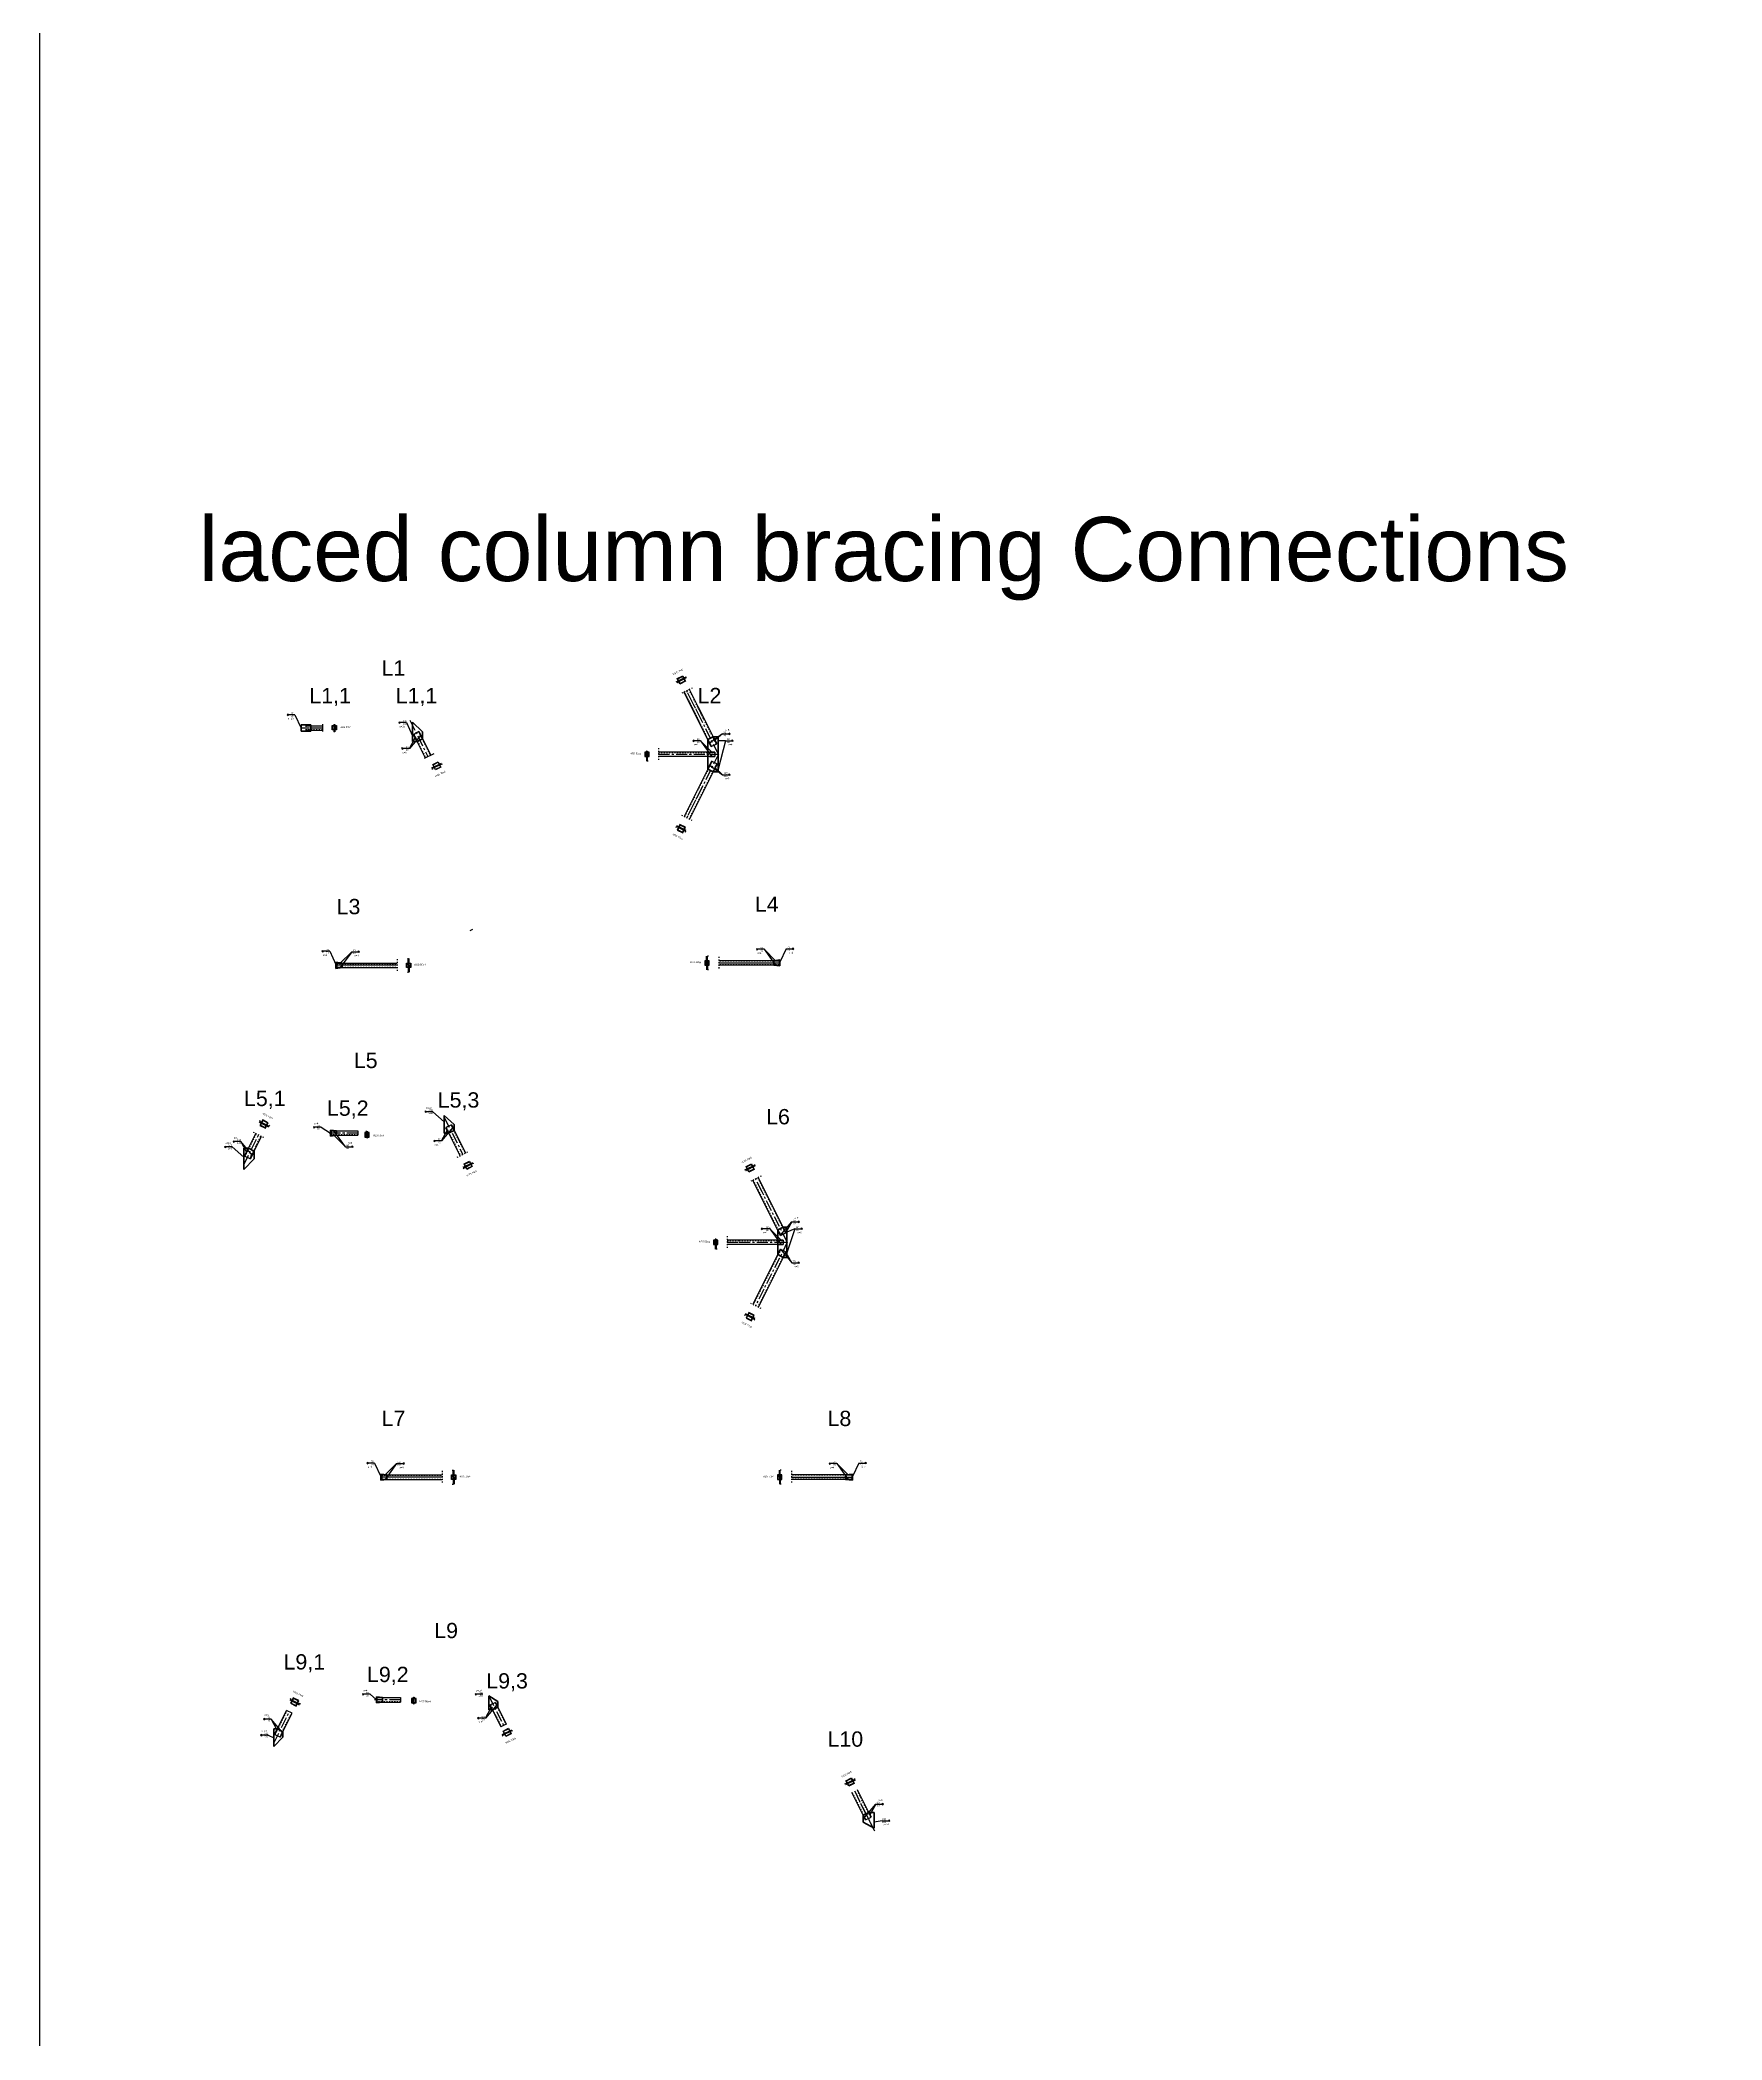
# Model space of a CAD drawing. Header units: inches. Extents: x -15 to 1885144, y -42615 to 866270.
# Drawn here: x 842210 to 861300, y 46964 to 69662 of the extents above; entities that cross this region are included whole.
import ezdxf

# ---------------------------------------------------------------- set-up
doc = ezdxf.new("R2010")
doc.units = ezdxf.units.IN
doc.header["$LTSCALE"] = 100
doc.header["$MEASUREMENT"] = 0
doc.linetypes.add('CENTER', pattern=[2, 1.25, -0.25, 0.25, -0.25])
doc.linetypes.add('dash line', pattern=[30, 12, -18])
doc.layers.add('gusset plate', color=1, linetype='Continuous', lineweight=35)
doc.layers.add('weld', color=2, linetype='Continuous', lineweight=35)
for name, color, linetype in [('layout', 7, 'Continuous'), ('sections', 3, 'Continuous'), ('sections Dimensions', 6, 'Continuous'), ('text', 3, 'Continuous')]:
    doc.layers.add(name, color=color, linetype=linetype)
doc.styles.get("Standard").update_dxf_attribs({"font": 'arial.ttf'})

msp = doc.modelspace()

# ---------------------------------------------------------------- linework, layer by layer
at = {"layer": 'gusset plate', "linetype": 'Continuous'}
for p, q in [((845172.26, 61818.125), (845172.26, 61888.125)), ((845285.119, 61888.125), (845172.26, 61888.125)), ((845172.26, 61818.125), (845285.119, 61818.125)), ((845285.119, 61818.125), (845285.119, 61888.125)), ((849850.344, 61754.079), (849787.734, 61722.774)), ((849905.593, 61754.079), (849850.344, 61754.079)), ((846438.523, 61700.828), (846488.772, 61700.828)), ((846488.772, 61700.828), (846551.382, 61732.133)), ((849787.734, 61387.863), (849787.734, 61722.774)), ((849850.344, 61356.558), (849787.734, 61387.863)), ((849905.593, 61356.769), (849849.922, 61356.769)), ((845567.9, 59195.617), (845567.9, 59125.617)), ((845637.9, 59185.617), (845567.9, 59195.617)), ((845567.9, 59125.617), (845637.9, 59135.617)), ((845637.9, 59135.617), (845637.9, 59185.617)), ((850537.707, 59212.892), (850607.707, 59222.892)), ((850537.707, 59162.892), (850537.707, 59212.892)), ((850607.707, 59152.892), (850537.707, 59162.892)), ((850607.707, 59222.892), (850607.707, 59152.892)), ((845505.792, 57291.237), (845505.792, 57221.237)), ((845575.792, 57281.237), (845575.792, 57231.237)), ((846797.593, 57359.867), (846797.593, 57255.952)), ((846797.593, 57255.952), (846847.842, 57255.952)), ((846847.842, 57255.952), (846910.452, 57287.257)), ((846910.452, 57354.673), (846910.452, 57287.257)), ((844521.297, 57083.498), (844576.018, 57083.498)), ((844576.018, 57083.498), (844638.628, 57052.193)), ((844638.628, 57052.193), (844638.628, 56962.75)), ((850582.434, 55877.394), (850582.434, 56156.528)), ((850686.349, 55883.715), (850686.349, 56187.833)), ((846147.489, 53376.512), (846077.489, 53386.512)), ((846077.489, 53386.512), (846077.489, 53316.512)), ((846147.489, 53326.512), (846147.489, 53376.512)), ((851352.796, 53376.512), (851432.796, 53386.512)), ((851352.796, 53326.512), (851352.796, 53376.512)), ((851432.796, 53386.512), (851432.796, 53316.512)), ((846077.489, 53316.512), (846147.489, 53326.512)), ((851432.796, 53316.512), (851352.796, 53326.512)), ((846027.441, 50859.285), (846027.441, 50789.285)), ((847343.675, 50710.359), (847406.284, 50741.664)), ((847406.284, 50805.33), (847406.284, 50741.664)), ((844862.62, 50494.158), (844903.925, 50494.158)), ((844903.925, 50494.158), (844966.534, 50462.853)), ((844966.534, 50462.853), (844966.534, 50400.243)), ((851615.254, 49546.988), (851552.644, 49515.683)), ((851552.644, 49437.726), (851552.644, 49515.683))]:
    msp.add_line(p, q, dxfattribs=at)
at = {"layer": 'gusset plate', "ltscale": 10}
for p, q in [((846438.523, 61700.828), (846438.523, 61920.828)), ((846551.382, 61810.396), (846438.523, 61920.828)), ((846551.382, 61732.133), (846551.382, 61810.396)), ((849905.593, 61694.079), (849905.593, 61416.769)), ((846910.452, 57354.673), (846797.593, 57455.952)), ((845505.792, 57291.237), (845575.792, 57281.237)), ((845505.792, 57221.237), (845575.792, 57231.237)), ((844638.628, 56962.75), (844521.297, 56843.498)), ((846027.441, 50859.285), (846097.441, 50849.285)), ((846097.441, 50849.285), (846097.441, 50799.285)), ((847302.37, 50710.359), (847302.37, 50870.359)), ((847302.37, 50870.359), (847406.284, 50805.33)), ((846027.441, 50789.285), (846097.441, 50799.285)), ((844862.62, 50494.158), (844862.62, 50294.158)), ((844966.534, 50400.243), (844862.62, 50294.158)), ((851676.559, 49506.988), (851676.559, 49366.988)), ((851676.559, 49366.988), (851552.644, 49437.726))]:
    msp.add_line(p, q, dxfattribs=at)
at = {"layer": 'gusset plate', "linetype": 'Continuous', "ltscale": 0.01}
for p, q in [((850582.434, 56156.528), (850645.044, 56187.833)), ((850645.044, 56187.833), (850686.349, 56187.833)), ((850582.434, 55877.394), (850645.044, 55846.089)), ((850645.044, 55846.089), (850686.349, 55846.089)), ((847343.675, 50710.359), (847302.37, 50710.359)), ((851615.254, 49546.988), (851676.559, 49546.988))]:
    msp.add_line(p, q, dxfattribs=at)
at = {"layer": 'layout', "linetype": 'CENTER'}
msp.add_line((851456.192, 49786.849), (851681.559, 49336.116), dxfattribs=at)
at = {"layer": 'sections', "linetype": 'Continuous'}
for p, q in [((849540.209, 62430.277), (849432.863, 62376.641)), ((849544.678, 62421.331), (849437.332, 62367.696)), ((849441.817, 62414.652), (849504.436, 62445.939)), ((849448.525, 62412.414), (849502.198, 62439.232)), ((849502.198, 62439.232), (849529.016, 62385.558)), ((849504.436, 62445.939), (849535.724, 62383.321)), ((849473.105, 62352.033), (849441.817, 62414.652)), ((849475.343, 62358.741), (849448.525, 62412.414)), ((849535.724, 62383.321), (849473.105, 62352.033)), ((849529.016, 62385.558), (849475.343, 62358.741)), ((849827.983, 61642.276), (849518.883, 62260.477)), ((849685.34, 61927.563), (849518.883, 62260.477)), ((849747.95, 61958.868), (849581.493, 62291.782)), ((849890.593, 61673.581), (849681.631, 62091.506)), ((845225.119, 61878.125), (845416.747, 61878.125)), ((845225.119, 61878.125), (845225.119, 61828.125)), ((845225.119, 61828.125), (845416.747, 61828.125)), ((845416.747, 61895.621), (845416.747, 61815.278)), ((845524.881, 61882.065), (845574.881, 61882.065)), ((845524.881, 61832.065), (845524.881, 61882.065)), ((845574.881, 61832.065), (845524.881, 61832.065)), ((845528.881, 61878.065), (845570.881, 61878.065)), ((845528.881, 61836.065), (845528.881, 61878.065)), ((845570.881, 61836.065), (845528.881, 61836.065)), ((845544.881, 61892.065), (845544.881, 61811.722)), ((845544.881, 61892.065), (845554.881, 61892.065)), ((845554.881, 61892.065), (845554.881, 61811.722)), ((845570.881, 61878.065), (845570.881, 61836.065)), ((845574.881, 61882.065), (845574.881, 61832.065)), ((846511.133, 61812.632), (846448.523, 61781.327)), ((846448.523, 61781.327), (846581.423, 61515.528)), ((846511.133, 61812.632), (846644.041, 61546.816)), ((846574.554, 61512.096), (846681.9, 61565.732)), ((849122.639, 61580.319), (849072.639, 61580.319)), ((849072.639, 61580.319), (849072.639, 61530.319)), ((849072.639, 61530.319), (849122.639, 61530.319)), ((849118.639, 61576.319), (849076.639, 61576.319)), ((849076.639, 61576.319), (849076.639, 61534.319)), ((849076.639, 61534.319), (849118.639, 61534.319)), ((849092.639, 61590.319), (849092.639, 61477.401)), ((849102.639, 61590.319), (849092.639, 61590.319)), ((849102.639, 61590.319), (849102.639, 61477.401)), ((849118.639, 61534.319), (849118.639, 61576.319)), ((849122.639, 61530.319), (849122.639, 61580.319)), ((849867.075, 61580.319), (849229.31, 61580.319)), ((849548.193, 61580.319), (849229.31, 61580.319)), ((849867.075, 61530.319), (849229.31, 61530.319)), ((849548.193, 61530.319), (849229.31, 61530.319)), ((849827.983, 61642.276), (849890.593, 61673.581)), ((849867.075, 61580.319), (849867.075, 61530.319)), ((846657.749, 61401.641), (846765.095, 61455.277)), ((846662.218, 61392.696), (846769.564, 61446.331)), ((846666.703, 61439.652), (846729.322, 61470.939)), ((846697.991, 61377.033), (846666.703, 61439.652)), ((846673.411, 61437.414), (846727.084, 61464.232)), ((846700.229, 61383.741), (846673.411, 61437.414)), ((846760.61, 61408.321), (846697.991, 61377.033)), ((846753.902, 61410.559), (846700.229, 61383.741)), ((846727.084, 61464.232), (846753.902, 61410.559)), ((846729.322, 61470.939), (846760.61, 61408.321)), ((849832.983, 61478.361), (849518.883, 60850.16)), ((849895.593, 61447.056), (849581.493, 60818.855)), ((849832.983, 61478.361), (849895.593, 61447.056)), ((849685.34, 61183.074), (849518.883, 60850.16)), ((849747.95, 61151.769), (849581.493, 60818.855)), ((849540.209, 60680.36), (849432.863, 60733.996)), ((849544.678, 60689.306), (849437.332, 60742.942)), ((849473.105, 60758.604), (849441.817, 60695.985)), ((849441.817, 60695.985), (849504.436, 60664.698)), ((849475.343, 60751.896), (849448.525, 60698.223)), ((849448.525, 60698.223), (849502.198, 60671.405)), ((849535.724, 60727.316), (849473.105, 60758.604)), ((849529.016, 60725.079), (849475.343, 60751.896)), ((849502.198, 60671.405), (849529.016, 60725.079)), ((849504.436, 60664.698), (849535.724, 60727.316)), ((847091.302, 59555.319), (847122.607, 59570.971)), ((849775.94, 59187.892), (849775.94, 59265.809)), ((849785.94, 59187.892), (849785.94, 59265.809)), ((845577.9, 59185.617), (845577.9, 59135.617)), ((845620.759, 59185.617), (846262.997, 59185.617)), ((845620.759, 59135.617), (846262.997, 59135.617)), ((846369.667, 59185.617), (846389.667, 59185.617)), ((846369.667, 59135.617), (846369.667, 59185.617)), ((846389.667, 59135.617), (846369.667, 59135.617)), ((846373.667, 59181.617), (846389.667, 59181.617)), ((846373.667, 59139.617), (846373.667, 59181.617)), ((846389.667, 59139.617), (846373.667, 59139.617)), ((846389.667, 59160.617), (846389.667, 59238.534)), ((846389.667, 59185.617), (846389.667, 59181.617)), ((846389.667, 59160.617), (846389.667, 59082.7)), ((846399.667, 59160.617), (846399.667, 59238.534)), ((846399.667, 59185.617), (846399.667, 59181.617)), ((846399.667, 59185.617), (846419.667, 59185.617)), ((846399.667, 59181.617), (846415.667, 59181.617)), ((846399.667, 59160.617), (846399.667, 59082.7)), ((846415.667, 59139.617), (846399.667, 59139.617)), ((846419.667, 59135.617), (846399.667, 59135.617)), ((846415.667, 59181.617), (846415.667, 59139.617)), ((846419.667, 59185.617), (846419.667, 59135.617)), ((849775.94, 59212.892), (849755.94, 59212.892)), ((849755.94, 59212.892), (849755.94, 59162.892)), ((849755.94, 59162.892), (849775.94, 59162.892)), ((849775.94, 59208.892), (849759.94, 59208.892)), ((849759.94, 59208.892), (849759.94, 59166.892)), ((849759.94, 59166.892), (849775.94, 59166.892)), ((849775.94, 59212.892), (849775.94, 59208.892)), ((849775.94, 59187.892), (849775.94, 59109.975)), ((849805.94, 59212.892), (849785.94, 59212.892)), ((849785.94, 59212.892), (849785.94, 59208.892)), ((849801.94, 59208.892), (849785.94, 59208.892)), ((849785.94, 59187.892), (849785.94, 59109.975)), ((849785.94, 59166.892), (849801.94, 59166.892)), ((849785.94, 59162.892), (849805.94, 59162.892)), ((849801.94, 59166.892), (849801.94, 59208.892)), ((849805.94, 59162.892), (849805.94, 59212.892)), ((850554.848, 59212.892), (849912.611, 59212.892)), ((850554.848, 59162.892), (849912.611, 59162.892)), ((850597.707, 59212.892), (850597.707, 59162.892)), ((844531.297, 56994.055), (844660.916, 57253.292)), ((844593.907, 56962.75), (844721.798, 57218.531)), ((844696.866, 57381.114), (844804.213, 57327.478)), ((844701.336, 57390.059), (844808.682, 57336.424)), ((844737.109, 57405.722), (844705.821, 57343.103)), ((844705.821, 57343.103), (844768.44, 57311.816)), ((844739.347, 57399.014), (844712.529, 57345.341)), ((844712.529, 57345.341), (844766.202, 57318.523)), ((844799.727, 57374.434), (844737.109, 57405.722)), ((844793.02, 57372.197), (844739.347, 57399.014)), ((844766.202, 57318.523), (844793.02, 57372.197)), ((844768.44, 57311.816), (844799.727, 57374.434)), ((845515.792, 57281.237), (845818.46, 57281.237)), ((845515.792, 57231.237), (845818.46, 57231.237)), ((845947.185, 57261.64), (845897.185, 57261.64)), ((845897.185, 57261.64), (845897.185, 57211.64)), ((845897.185, 57211.64), (845947.185, 57211.64)), ((845943.185, 57257.64), (845901.185, 57257.64)), ((845901.185, 57257.64), (845901.185, 57215.64)), ((845901.185, 57215.64), (845943.185, 57215.64)), ((845917.185, 57201.64), (845917.185, 57280.048)), ((845917.185, 57201.64), (845927.185, 57201.64)), ((845927.185, 57201.64), (845927.185, 57280.048)), ((845943.185, 57215.64), (845943.185, 57257.64)), ((845947.185, 57211.64), (845947.185, 57261.64)), ((846879.147, 57349.867), (846816.537, 57318.562)), ((846816.537, 57318.562), (846975.458, 57000.721)), ((846879.147, 57349.867), (847040.31, 57027.542)), ((844593.907, 56962.75), (844531.297, 56994.055)), ((847013.393, 56868.929), (847120.74, 56922.565)), ((847017.863, 56859.984), (847125.209, 56913.619)), ((847022.348, 56906.94), (847084.967, 56938.227)), ((847053.636, 56844.321), (847022.348, 56906.94)), ((847029.056, 56904.702), (847082.729, 56931.52)), ((847055.874, 56851.029), (847029.056, 56904.702)), ((847116.254, 56875.609), (847053.636, 56844.321)), ((847109.547, 56877.847), (847055.874, 56851.029)), ((847082.729, 56931.52), (847109.547, 56877.847)), ((847084.967, 56938.227), (847116.254, 56875.609)), ((850320.964, 56891.919), (850213.618, 56838.283)), ((850325.434, 56882.974), (850218.088, 56829.338)), ((850222.573, 56876.294), (850285.191, 56907.581)), ((850253.86, 56813.675), (850222.573, 56876.294)), ((850229.28, 56874.056), (850282.953, 56900.874)), ((850256.098, 56820.383), (850229.28, 56874.056)), ((850316.479, 56844.963), (850253.86, 56813.675)), ((850309.771, 56847.201), (850256.098, 56820.383)), ((850282.953, 56900.874), (850309.771, 56847.201)), ((850285.191, 56907.581), (850316.479, 56844.963)), ((850437.461, 56602.998), (850362.248, 56753.424)), ((850373.248, 56574.9), (850299.638, 56722.119)), ((850613.739, 56093.918), (850373.248, 56574.9)), ((850676.349, 56125.223), (850437.461, 56602.998)), ((850613.739, 56093.918), (850676.349, 56125.223)), ((849903.395, 56041.961), (849853.395, 56041.961)), ((849853.395, 56041.961), (849853.395, 55991.961)), ((849853.395, 55991.961), (849903.395, 55991.961)), ((849899.395, 56037.961), (849857.395, 56037.961)), ((849857.395, 56037.961), (849857.395, 55995.961)), ((849857.395, 55995.961), (849899.395, 55995.961)), ((849873.395, 56051.961), (849873.395, 55939.044)), ((849883.395, 56051.961), (849873.395, 56051.961)), ((849883.395, 56051.961), (849883.395, 55939.044)), ((849899.395, 55995.961), (849899.395, 56037.961)), ((849903.395, 55991.961), (849903.395, 56041.961)), ((850145.457, 56041.961), (850010.065, 56041.961)), ((850145.457, 55991.961), (850010.065, 55991.961)), ((850632.616, 56041.961), (850145.457, 56041.961)), ((850629.017, 55991.961), (850145.457, 55991.961)), ((850604.795, 55922.115), (850391.579, 55495.684)), ((850667.404, 55890.81), (850458.909, 55473.819)), ((850613.739, 55940.003), (850676.349, 55908.698)), ((850642.434, 56041.961), (850642.434, 55991.961)), ((850391.579, 55495.684), (850299.638, 55311.803)), ((850458.909, 55473.819), (850362.248, 55280.498)), ((850320.964, 55142.003), (850213.618, 55195.638)), ((850325.434, 55150.948), (850218.088, 55204.584)), ((850253.86, 55220.246), (850222.573, 55157.628)), ((850222.573, 55157.628), (850285.191, 55126.34)), ((850256.098, 55213.539), (850229.28, 55159.866)), ((850229.28, 55159.866), (850282.953, 55133.048)), ((850316.479, 55188.959), (850253.86, 55220.246)), ((850309.771, 55186.721), (850256.098, 55213.539)), ((850282.953, 55133.048), (850309.771, 55186.721)), ((850285.191, 55126.34), (850316.479, 55188.959)), ((846087.489, 53376.512), (846087.489, 53326.512)), ((846130.348, 53376.512), (846772.585, 53376.512)), ((846879.256, 53376.512), (846899.256, 53376.512)), ((846879.256, 53326.512), (846879.256, 53376.512)), ((846883.256, 53372.512), (846899.256, 53372.512)), ((846883.256, 53330.512), (846883.256, 53372.512)), ((846899.256, 53351.512), (846899.256, 53429.429)), ((846899.256, 53376.512), (846899.256, 53372.512)), ((846899.256, 53351.512), (846899.256, 53273.595)), ((846909.256, 53351.512), (846909.256, 53429.429)), ((846909.256, 53376.512), (846929.256, 53376.512)), ((846909.256, 53376.512), (846909.256, 53372.512)), ((846909.256, 53372.512), (846925.256, 53372.512)), ((846909.256, 53351.512), (846909.256, 53273.595)), ((846925.256, 53372.512), (846925.256, 53330.512)), ((846929.256, 53376.512), (846929.256, 53326.512)), ((850601.029, 53376.512), (850581.029, 53376.512)), ((850581.029, 53376.512), (850581.029, 53326.512)), ((850601.029, 53372.512), (850585.029, 53372.512)), ((850585.029, 53372.512), (850585.029, 53330.512)), ((850601.029, 53351.512), (850601.029, 53429.429)), ((850601.029, 53376.512), (850601.029, 53372.512)), ((850601.029, 53351.512), (850601.029, 53273.595)), ((850611.029, 53351.512), (850611.029, 53429.429)), ((850631.029, 53376.512), (850611.029, 53376.512)), ((850611.029, 53376.512), (850611.029, 53372.512)), ((850627.029, 53372.512), (850611.029, 53372.512)), ((850611.029, 53351.512), (850611.029, 53273.595)), ((850627.029, 53330.512), (850627.029, 53372.512)), ((850631.029, 53326.512), (850631.029, 53376.512)), ((851379.937, 53376.512), (850737.7, 53376.512)), ((851422.796, 53376.512), (851422.796, 53326.512)), ((846130.348, 53326.512), (846772.585, 53326.512)), ((846899.256, 53326.512), (846879.256, 53326.512)), ((846899.256, 53330.512), (846883.256, 53330.512)), ((846925.256, 53330.512), (846909.256, 53330.512)), ((846929.256, 53326.512), (846909.256, 53326.512)), ((850581.029, 53326.512), (850601.029, 53326.512)), ((850585.029, 53330.512), (850601.029, 53330.512)), ((850611.029, 53330.512), (850627.029, 53330.512)), ((850611.029, 53326.512), (850631.029, 53326.512)), ((851379.937, 53326.512), (850737.7, 53326.512)), ((845084.742, 50847.355), (845053.454, 50784.736)), ((845147.36, 50816.068), (845084.742, 50847.355)), ((846037.441, 50799.285), (846037.441, 50849.285)), ((846050.857, 50849.285), (846302.681, 50849.285)), ((844881.564, 50449.437), (845008.163, 50702.635)), ((844944.174, 50418.132), (845070.773, 50671.33)), ((845044.499, 50822.747), (845151.846, 50769.111)), ((845048.969, 50831.693), (845156.315, 50778.057)), ((845053.454, 50784.736), (845116.073, 50753.449)), ((845086.98, 50840.647), (845060.162, 50786.974)), ((845060.162, 50786.974), (845113.835, 50760.157)), ((845140.653, 50813.83), (845086.98, 50840.647)), ((845113.835, 50760.157), (845140.653, 50813.83)), ((845116.073, 50753.449), (845147.36, 50816.068)), ((846050.857, 50799.285), (846302.681, 50799.285)), ((846477.641, 50839.9), (846427.641, 50839.9)), ((846427.641, 50839.9), (846427.641, 50789.9)), ((846427.641, 50789.9), (846477.641, 50789.9)), ((846473.641, 50835.9), (846431.641, 50835.9)), ((846431.641, 50835.9), (846431.641, 50793.9)), ((846431.641, 50793.9), (846473.641, 50793.9)), ((846447.641, 50779.9), (846447.641, 50839.9)), ((846447.641, 50779.9), (846457.641, 50779.9)), ((846457.641, 50779.9), (846457.641, 50839.9)), ((846473.641, 50793.9), (846473.641, 50835.9)), ((846477.641, 50789.9), (846477.641, 50839.9)), ((847379.452, 50795.33), (847316.842, 50764.025)), ((847321.314, 50755.081), (847439.679, 50518.35)), ((847383.924, 50786.386), (847502.289, 50549.655)), ((844935.23, 50400.243), (844872.62, 50431.548)), ((847455.731, 50431.664), (847563.077, 50485.3)), ((847460.201, 50422.719), (847567.547, 50476.354)), ((847464.686, 50469.675), (847527.305, 50500.962)), ((847495.974, 50407.056), (847464.686, 50469.675)), ((847471.394, 50467.437), (847525.067, 50494.255)), ((847498.211, 50413.764), (847471.394, 50467.437)), ((847558.592, 50438.344), (847495.974, 50407.056)), ((847551.885, 50440.582), (847498.211, 50413.764)), ((847525.067, 50494.255), (847551.885, 50440.582)), ((847527.305, 50500.962), (847558.592, 50438.344)), ((851357.388, 49906.288), (851420.007, 49937.576)), ((851420.007, 49937.576), (851451.294, 49874.957)), ((851455.78, 49921.914), (851348.433, 49868.278)), ((851460.249, 49912.968), (851352.903, 49859.332)), ((851388.676, 49843.67), (851357.388, 49906.288)), ((851364.096, 49904.051), (851417.769, 49930.868)), ((851390.914, 49850.377), (851364.096, 49904.051)), ((851451.294, 49874.957), (851388.676, 49843.67)), ((851444.587, 49877.195), (851390.914, 49850.377)), ((851417.769, 49930.868), (851444.587, 49877.195)), ((851579.477, 49462.018), (851424.668, 49771.636)), ((851642.086, 49493.323), (851487.716, 49802.063)), ((851579.477, 49462.018), (851642.086, 49493.323))]:
    msp.add_line(p, q, dxfattribs=at)
at = {"layer": 'sections', "linetype": 'dash line', "ltscale": 0.01}
for p, q in [((849535.739, 62439.222), (849549.148, 62412.386)), ((849428.393, 62385.587), (849441.802, 62358.75)), ((849612.798, 62307.434), (849487.578, 62244.824)), ((849832.456, 61644.512), (849523.355, 62262.713)), ((849689.812, 61929.799), (849523.355, 62262.713)), ((849743.478, 61956.632), (849577.021, 62289.546)), ((849886.121, 61671.345), (849676.041, 62091.506)), ((845416.747, 61874.125), (845225.119, 61874.125)), ((845416.747, 61832.125), (845225.119, 61832.125)), ((846452.995, 61783.563), (846585.895, 61517.763)), ((846506.661, 61810.396), (846639.568, 61544.581)), ((849229.31, 61625.319), (849229.31, 61485.319)), ((849229.31, 61576.319), (849548.193, 61576.319)), ((849229.31, 61576.319), (849867.075, 61576.319)), ((849229.31, 61534.319), (849548.193, 61534.319)), ((849229.31, 61534.319), (849867.075, 61534.319)), ((846666.688, 61383.75), (846653.279, 61410.587)), ((846774.034, 61437.386), (846760.625, 61464.222)), ((849112.639, 61477.401), (849082.639, 61477.401)), ((849837.456, 61476.125), (849523.355, 60847.924)), ((849891.121, 61449.292), (849577.021, 60821.091)), ((849689.812, 61180.838), (849523.355, 60847.924)), ((849743.478, 61154.005), (849577.021, 60821.091)), ((849612.798, 60803.203), (849487.578, 60865.813)), ((849428.393, 60725.051), (849441.802, 60751.887)), ((849535.739, 60671.415), (849549.148, 60698.251)), ((849795.94, 59265.809), (849765.94, 59265.809)), ((849912.611, 59257.892), (849912.611, 59117.892)), ((845577.9, 59185.617), (845577.9, 59181.617)), ((845577.9, 59181.617), (846262.997, 59181.617)), ((845577.9, 59138.617), (846262.997, 59138.617)), ((846262.997, 59230.617), (846262.997, 59090.617)), ((846379.667, 59238.534), (846409.667, 59238.534)), ((846379.667, 59082.7), (846409.667, 59082.7)), ((849795.94, 59109.975), (849765.94, 59109.975)), ((850597.707, 59208.892), (849912.611, 59208.892)), ((850597.707, 59165.892), (849912.611, 59165.892)), ((850597.707, 59212.892), (850597.707, 59208.892)), ((844535.769, 56991.819), (844665.264, 57250.81)), ((844589.435, 56964.986), (844717.449, 57221.014)), ((844628.747, 57267.217), (844753.967, 57204.607)), ((844705.806, 57399.005), (844692.397, 57372.168)), ((844813.152, 57345.369), (844799.743, 57318.533)), ((845818.46, 57277.237), (845515.792, 57277.237)), ((845818.46, 57235.237), (845515.792, 57235.237)), ((845907.185, 57280.048), (845937.185, 57280.048)), ((846821.009, 57320.798), (846980.09, 57002.636)), ((846874.675, 57347.631), (847035.677, 57025.626)), ((846945.274, 56982.826), (847070.494, 57045.436)), ((847022.333, 56851.038), (847008.924, 56877.875)), ((847129.679, 56904.674), (847116.27, 56931.51)), ((850209.148, 56847.229), (850222.557, 56820.392)), ((850393.553, 56769.076), (850268.334, 56706.467)), ((850316.495, 56900.865), (850329.903, 56874.028)), ((850432.875, 56600.991), (850357.776, 56751.188)), ((850377.835, 56576.907), (850304.111, 56724.355)), ((850618.211, 56096.154), (850377.835, 56576.907)), ((850671.877, 56122.987), (850432.875, 56600.991)), ((850010.065, 56086.961), (850010.065, 55946.961)), ((849893.395, 55939.044), (849863.395, 55939.044)), ((850010.065, 56037.961), (850145.457, 56037.961)), ((850010.065, 55995.961), (850145.457, 55995.961)), ((850145.457, 56037.961), (850632.616, 56037.961)), ((850145.457, 55995.961), (850629.017, 55995.961)), ((850618.211, 55937.767), (850396.389, 55494.122)), ((850671.877, 55910.935), (850454.1, 55475.381)), ((850396.389, 55494.122), (850304.111, 55309.567)), ((850454.1, 55475.381), (850357.776, 55282.734)), ((850209.148, 55186.693), (850222.557, 55213.529)), ((850393.553, 55264.845), (850268.334, 55327.455)), ((850316.495, 55133.057), (850329.903, 55159.894)), ((846087.489, 53376.512), (846087.489, 53372.512)), ((846087.489, 53372.512), (846772.585, 53372.512)), ((846772.585, 53421.512), (846772.585, 53281.512)), ((846889.256, 53429.429), (846919.256, 53429.429)), ((850621.029, 53429.429), (850591.029, 53429.429)), ((850737.7, 53421.512), (850737.7, 53281.512)), ((851422.796, 53372.512), (850737.7, 53372.512)), ((851422.796, 53376.512), (851422.796, 53372.512)), ((846087.489, 53329.512), (846772.585, 53329.512)), ((846889.256, 53273.595), (846919.256, 53273.595)), ((850621.029, 53273.595), (850591.029, 53273.595)), ((851422.796, 53329.512), (850737.7, 53329.512)), ((846302.253, 50845.285), (846050.857, 50845.285)), ((844877.092, 50429.312), (845012.635, 50700.399)), ((844930.757, 50402.479), (845066.301, 50673.566)), ((845053.439, 50840.638), (845040.03, 50813.802)), ((845160.785, 50787.002), (845147.376, 50760.166)), ((846302.681, 50803.285), (846050.857, 50803.285)), ((847321.314, 50766.261), (847444.151, 50520.586)), ((847374.98, 50793.094), (847499.242, 50544.569)), ((847464.67, 50413.773), (847451.262, 50440.61)), ((847572.017, 50467.409), (847558.608, 50494.245)), ((851343.964, 49877.223), (851357.373, 49850.387)), ((851583.949, 49464.254), (851429.171, 49773.809)), ((851451.31, 49930.859), (851464.719, 49904.022)), ((851637.614, 49491.087), (851483.213, 49799.89))]:
    msp.add_line(p, q, dxfattribs=at)
at = {"layer": 'sections', "linetype": 'CENTER'}
for p, q in [((849910.593, 61555.319), (849550.188, 62276.129)), ((849716.645, 61943.215), (849550.188, 62276.129)), ((845416.747, 61853.125), (845186.073, 61853.125)), ((846407.051, 61942.534), (846612.732, 61531.172)), ((849229.31, 61555.319), (849548.193, 61555.319)), ((849229.31, 61555.319), (849910.593, 61555.319)), ((849910.593, 61555.319), (849550.188, 60834.508)), ((849716.645, 61167.422), (849550.188, 60834.508)), ((846797.593, 57434.713), (847007.884, 57014.131)), ((844521.297, 56895.793), (844691.357, 57235.912)), ((845818.46, 57256.237), (845472.274, 57256.237)), ((850405.355, 56588.949), (850330.943, 56737.771)), ((850691.349, 56016.961), (850405.355, 56588.949)), ((850010.065, 56016.961), (850145.457, 56016.961)), ((850145.457, 56016.961), (850691.349, 56016.961)), ((850691.349, 56016.961), (850425.244, 55484.752)), ((850601.247, 56016.961), (850691.349, 56016.961)), ((850425.244, 55484.752), (850330.943, 55296.15)), ((847302.37, 50871.232), (847470.984, 50534.003)), ((844862.62, 50333.286), (845039.468, 50686.983)), ((846300.008, 50824.285), (846007.339, 50824.285)), ((851676.559, 49346.116), (851456.192, 49786.849))]:
    msp.add_line(p, q, dxfattribs=at)
at = {"layer": 'sections', "ltscale": 10}
for p, q in [((845554.881, 61811.722), (845544.881, 61811.722)), ((845515.792, 57281.237), (845515.792, 57231.237)), ((845818.46, 57281.237), (845818.46, 57231.237)), ((846302.681, 50849.285), (846302.681, 50799.285)), ((846447.641, 50839.9), (846447.641, 50854.964)), ((846447.641, 50854.964), (846457.641, 50854.964)), ((846457.641, 50854.964), (846457.641, 50839.9)), ((845070.773, 50671.33), (845008.163, 50702.635)), ((847502.289, 50549.655), (847439.679, 50518.35))]:
    msp.add_line(p, q, dxfattribs=at)
at = {"layer": 'sections', "linetype": 'CENTER', "ltscale": 1000}
for p, q in [((846262.997, 59160.617), (845567.9, 59160.617)), ((849912.611, 59187.892), (850607.707, 59187.892)), ((846772.585, 53351.512), (846077.489, 53351.512)), ((850737.7, 53351.512), (851432.796, 53351.512))]:
    msp.add_line(p, q, dxfattribs=at)
at = {"layer": 'sections'}
msp.add_lwpolyline([(842209.618, 87263.057), (884218.467, 87263.057), (884218.467, 23280.578), (842209.618, 23280.578)], close=True, dxfattribs=at)
at = {"layer": 'sections Dimensions'}
for p, q in [((845014.431, 62003.693), (845024.431, 62013.693)), ((845101.858, 62003.693), (845014.431, 62003.693)), ((845014.431, 62003.693), (845024.431, 61993.693)), ((845024.431, 62003.693), (845024.431, 62013.693)), ((845024.431, 62003.693), (845024.431, 61993.693)), ((846280.695, 61915.239), (846290.695, 61925.239)), ((846368.122, 61915.239), (846280.695, 61915.239)), ((846280.695, 61915.239), (846290.695, 61905.239)), ((846290.695, 61915.239), (846290.695, 61925.239)), ((846290.695, 61915.239), (846290.695, 61905.239)), ((849955.394, 61786.784), (850042.821, 61786.784)), ((850042.821, 61786.784), (850032.821, 61796.784)), ((850032.821, 61786.784), (850032.821, 61796.784)), ((850042.821, 61786.784), (850032.821, 61776.784)), ((850032.821, 61786.784), (850032.821, 61776.784)), ((846315.109, 61620.497), (846325.109, 61630.497)), ((846402.536, 61620.497), (846315.109, 61620.497)), ((846315.109, 61620.497), (846325.109, 61610.497)), ((846325.109, 61620.497), (846325.109, 61630.497)), ((846325.109, 61620.497), (846325.109, 61610.497)), ((849619.418, 61709.774), (849629.418, 61719.774)), ((849706.845, 61709.774), (849619.418, 61709.774)), ((849619.418, 61709.774), (849629.418, 61699.774)), ((849629.418, 61709.774), (849629.418, 61719.774)), ((849629.418, 61709.774), (849629.418, 61699.774)), ((849989.808, 61709.774), (850077.235, 61709.774)), ((850077.235, 61709.774), (850067.235, 61719.774)), ((850067.235, 61709.774), (850067.235, 61719.774)), ((850077.235, 61709.774), (850067.235, 61699.774)), ((850067.235, 61709.774), (850067.235, 61699.774)), ((849955.394, 61323.853), (850042.821, 61323.853)), ((850042.821, 61323.853), (850032.821, 61333.853)), ((850032.821, 61323.853), (850032.821, 61333.853)), ((850042.821, 61323.853), (850032.821, 61313.853)), ((850032.821, 61323.853), (850032.821, 61313.853)), ((845410.072, 59320.073), (845420.072, 59330.073)), ((845497.499, 59320.073), (845410.072, 59320.073)), ((845410.072, 59320.073), (845420.072, 59310.073)), ((845420.072, 59320.073), (845420.072, 59330.073)), ((845420.072, 59320.073), (845420.072, 59310.073)), ((845747.878, 59315.073), (845835.305, 59315.073)), ((845835.305, 59315.073), (845825.305, 59325.073)), ((845825.305, 59315.073), (845825.305, 59325.073)), ((845835.305, 59315.073), (845825.305, 59305.073)), ((845825.305, 59315.073), (845825.305, 59305.073)), ((850340.302, 59342.347), (850350.302, 59352.347)), ((850427.729, 59342.347), (850340.302, 59342.347)), ((850340.302, 59342.347), (850350.302, 59332.347)), ((850350.302, 59342.347), (850350.302, 59352.347)), ((850350.302, 59342.347), (850350.302, 59332.347)), ((850678.109, 59347.347), (850765.536, 59347.347)), ((850765.536, 59347.347), (850755.536, 59357.347)), ((850755.536, 59347.347), (850755.536, 59357.347)), ((850765.536, 59347.347), (850755.536, 59337.347)), ((850755.536, 59347.347), (850755.536, 59337.347)), ((846579.961, 57499.286), (846589.961, 57509.286)), ((846667.388, 57499.286), (846579.961, 57499.286)), ((846579.961, 57499.286), (846589.961, 57489.286)), ((846589.961, 57499.286), (846589.961, 57509.286)), ((846589.961, 57499.286), (846589.961, 57489.286)), ((845312.281, 57322.603), (845322.281, 57332.603)), ((845399.708, 57322.603), (845312.281, 57322.603)), ((845312.281, 57322.603), (845322.281, 57312.603)), ((845322.281, 57322.603), (845322.281, 57332.603)), ((845322.281, 57322.603), (845322.281, 57312.603)), ((844303.665, 57098.81), (844313.665, 57108.81)), ((844391.092, 57098.81), (844303.665, 57098.81)), ((844303.665, 57098.81), (844313.665, 57088.81)), ((844313.665, 57098.81), (844313.665, 57108.81)), ((844313.665, 57098.81), (844313.665, 57088.81)), ((844400.119, 57159.357), (844410.119, 57169.357)), ((844487.546, 57159.357), (844400.119, 57159.357)), ((844400.119, 57159.357), (844410.119, 57149.357)), ((844410.119, 57159.357), (844410.119, 57169.357)), ((844410.119, 57159.357), (844410.119, 57149.357)), ((845675.495, 57101.782), (845762.922, 57101.782)), ((845762.922, 57101.782), (845752.922, 57111.782)), ((845752.922, 57101.782), (845752.922, 57111.782)), ((845762.922, 57101.782), (845752.922, 57091.782)), ((845752.922, 57101.782), (845752.922, 57091.782)), ((846678.651, 57166.676), (846688.651, 57176.676)), ((846766.078, 57166.676), (846678.651, 57166.676)), ((846678.651, 57166.676), (846688.651, 57156.676)), ((846688.651, 57166.676), (846688.651, 57176.676)), ((846688.651, 57166.676), (846688.651, 57156.676)), ((850395.173, 56171.416), (850405.173, 56181.416)), ((850395.173, 56171.416), (850405.173, 56161.416)), ((850405.173, 56171.416), (850405.173, 56181.416)), ((850492.6, 56171.416), (850405.173, 56171.416)), ((850405.173, 56171.416), (850405.173, 56161.416)), ((850741.149, 56248.426), (850828.576, 56248.426)), ((850775.563, 56171.416), (850862.991, 56171.416)), ((850828.576, 56248.426), (850818.576, 56258.426)), ((850818.576, 56248.426), (850818.576, 56258.426)), ((850828.576, 56248.426), (850818.576, 56238.426)), ((850818.576, 56248.426), (850818.576, 56238.426)), ((850862.991, 56171.416), (850852.991, 56181.416)), ((850852.991, 56171.416), (850852.991, 56181.416)), ((850862.991, 56171.416), (850852.991, 56161.416)), ((850852.991, 56171.416), (850852.991, 56161.416)), ((850741.149, 55785.496), (850828.576, 55785.496)), ((850828.576, 55785.496), (850818.576, 55795.496)), ((850818.576, 55785.496), (850818.576, 55795.496)), ((850828.576, 55785.496), (850818.576, 55775.496)), ((850818.576, 55785.496), (850818.576, 55775.496)), ((845919.66, 53510.967), (845929.66, 53520.967)), ((846007.087, 53510.967), (845919.66, 53510.967)), ((845919.66, 53510.967), (845929.66, 53500.967)), ((845929.66, 53510.967), (845929.66, 53520.967)), ((845929.66, 53510.967), (845929.66, 53500.967)), ((846257.466, 53505.967), (846344.894, 53505.967)), ((846344.894, 53505.967), (846334.894, 53515.967)), ((846334.894, 53505.967), (846334.894, 53515.967)), ((846344.894, 53505.967), (846334.894, 53495.967)), ((846334.894, 53505.967), (846334.894, 53495.967)), ((851165.391, 53505.967), (851175.391, 53515.967)), ((851252.819, 53505.967), (851165.391, 53505.967)), ((851165.391, 53505.967), (851175.391, 53495.967)), ((851175.391, 53505.967), (851175.391, 53515.967)), ((851175.391, 53505.967), (851175.391, 53495.967)), ((851503.198, 53510.967), (851590.625, 53510.967)), ((851590.625, 53510.967), (851580.625, 53520.967)), ((851580.625, 53510.967), (851580.625, 53520.967)), ((851590.625, 53510.967), (851580.625, 53500.967)), ((851580.625, 53510.967), (851580.625, 53500.967)), ((845868.403, 50886.923), (845878.403, 50896.923)), ((845955.831, 50886.923), (845868.403, 50886.923)), ((845868.403, 50886.923), (845878.403, 50876.923)), ((845878.403, 50886.923), (845878.403, 50896.923)), ((845878.403, 50886.923), (845878.403, 50876.923)), ((847147.54, 50887.56), (847157.54, 50897.56)), ((847234.967, 50887.56), (847147.54, 50887.56)), ((847147.54, 50887.56), (847157.54, 50877.56)), ((847157.54, 50887.56), (847157.54, 50897.56)), ((847157.54, 50887.56), (847157.54, 50877.56)), ((847176.719, 50616.612), (847186.719, 50626.612)), ((847264.147, 50616.612), (847176.719, 50616.612)), ((847176.719, 50616.612), (847186.719, 50606.612)), ((847186.719, 50616.612), (847186.719, 50626.612)), ((847186.719, 50616.612), (847186.719, 50606.612)), ((844712.498, 50423.813), (844722.498, 50433.813)), ((844799.925, 50423.813), (844712.498, 50423.813)), ((844712.498, 50423.813), (844722.498, 50413.813)), ((844722.498, 50423.813), (844722.498, 50433.813)), ((844722.498, 50423.813), (844722.498, 50413.813)), ((844745.914, 50605.794), (844755.914, 50615.794)), ((844833.341, 50605.794), (844745.914, 50605.794)), ((844745.914, 50605.794), (844755.914, 50595.794)), ((844755.914, 50605.794), (844755.914, 50615.794)), ((844755.914, 50605.794), (844755.914, 50595.794)), ((851694.782, 49640.736), (851782.209, 49640.736)), ((851782.209, 49640.736), (851772.209, 49650.736)), ((851772.209, 49640.736), (851772.209, 49650.736)), ((851782.209, 49640.736), (851772.209, 49630.736)), ((851772.209, 49640.736), (851772.209, 49630.736)), ((851768.223, 49452.777), (851855.65, 49452.777)), ((851855.65, 49452.777), (851845.65, 49462.777)), ((851845.65, 49452.777), (851845.65, 49462.777)), ((851855.65, 49452.777), (851845.65, 49442.777)), ((851845.65, 49452.777), (851845.65, 49442.777))]:
    msp.add_line(p, q, dxfattribs=at)
at = {"layer": 'sections Dimensions', "linetype": 'Continuous'}
for p, q in [((845101.858, 62003.693), (845172.26, 61853.125)), ((846368.122, 61915.239), (846438.523, 61764.671)), ((846531.258, 61772.382), (846402.536, 61620.497)), ((846402.536, 61620.497), (846468.648, 61741.078)), ((849706.845, 61709.774), (849836.548, 61580.319)), ((849706.845, 61709.774), (849836.548, 61530.319)), ((849989.808, 61709.774), (849905.593, 61709.774)), ((849810.359, 61433.112), (849955.394, 61323.853)), ((849955.394, 61323.853), (849872.969, 61401.807)), ((845497.499, 59320.073), (845567.9, 59169.505)), ((845747.878, 59315.073), (845618.175, 59185.617)), ((845747.878, 59315.073), (845618.175, 59135.617)), ((850427.729, 59342.347), (850557.432, 59212.892)), ((850427.729, 59342.347), (850557.432, 59162.892)), ((850678.109, 59347.347), (850607.707, 59196.779)), ((845675.495, 57101.782), (845545.792, 57281.237)), ((845675.495, 57101.782), (845545.792, 57231.237)), ((846894.8, 57318.562), (846766.078, 57166.676)), ((846766.078, 57166.676), (846832.19, 57287.257)), ((844487.546, 57159.357), (844553.658, 57038.776)), ((844616.268, 57007.472), (844487.546, 57159.357)), ((850485.879, 56180.715), (850622.303, 55991.961)), ((850492.6, 56171.416), (850622.303, 56041.961)), ((850612.428, 56096.541), (850741.149, 56248.426)), ((850741.149, 56248.426), (850675.038, 56127.846)), ((850775.563, 56171.416), (850686.349, 56131.344)), ((850612.428, 55937.381), (850741.149, 55785.496)), ((850741.149, 55785.496), (850675.038, 55906.076)), ((846007.087, 53510.967), (846077.489, 53360.399)), ((846257.466, 53505.967), (846127.763, 53376.512)), ((846257.466, 53505.967), (846127.763, 53326.512)), ((851252.819, 53505.967), (851382.522, 53376.512)), ((851252.819, 53505.967), (851382.522, 53326.512)), ((851503.198, 53510.967), (851432.796, 53360.399)), ((847392.868, 50768.497), (847264.147, 50616.612)), ((847264.147, 50616.612), (847330.258, 50737.192)), ((844833.341, 50605.794), (844899.452, 50485.214)), ((844962.062, 50453.909), (844833.341, 50605.794)), ((851566.06, 49488.85), (851694.782, 49640.736)), ((851694.782, 49640.736), (851628.67, 49520.155))]:
    msp.add_line(p, q, dxfattribs=at)
at = {"layer": 'sections Dimensions', "ltscale": 10}
for p, q in [((849955.394, 61786.784), (849807.859, 61682.525)), ((849955.394, 61786.784), (849870.469, 61713.83)), ((846667.388, 57499.286), (846797.593, 57384.086)), ((845399.708, 57322.603), (845505.792, 57256.237)), ((844391.092, 57098.81), (844521.297, 56983.611)), ((845955.831, 50886.923), (846027.441, 50824.285)), ((844799.925, 50423.813), (844862.62, 50394.158)), ((851768.223, 49452.777), (851676.559, 49436.988))]:
    msp.add_line(p, q, dxfattribs=at)
at = {"layer": 'sections Dimensions', "linetype": 'Continuous', "ltscale": 0.01}
for p, q in [((849989.808, 61709.774), (849905.593, 61386.769)), ((850775.563, 56171.416), (850686.349, 55895.827))]:
    msp.add_line(p, q, dxfattribs=at)
at = {"layer": 'weld', "linetype": 'Continuous'}
for p, q in [((845172.26, 61888.125), (845172.26, 61818.125)), ((845225.119, 61878.125), (845285.119, 61878.125)), ((845225.119, 61828.125), (845285.119, 61828.125)), ((846448.523, 61781.327), (846488.772, 61700.828)), ((846511.133, 61812.632), (846551.382, 61732.133)), ((849867.075, 61580.319), (849807.075, 61580.319)), ((849867.075, 61530.319), (849807.075, 61530.319)), ((849832.983, 61478.361), (849787.734, 61387.863)), ((849895.593, 61447.056), (849850.344, 61356.558)), ((845567.9, 59195.617), (845567.9, 59125.617)), ((845577.9, 59185.617), (845637.9, 59185.617)), ((845577.9, 59135.617), (845637.9, 59135.617)), ((850597.707, 59212.892), (850537.707, 59212.892)), ((850597.707, 59162.892), (850537.707, 59162.892)), ((850607.707, 59222.892), (850607.707, 59152.892)), ((845515.792, 57281.237), (845575.792, 57281.237)), ((845515.792, 57231.237), (845575.792, 57231.237)), ((844531.297, 56994.055), (844576.018, 57083.498)), ((844593.907, 56962.75), (844638.628, 57052.193)), ((850642.434, 56041.961), (850582.434, 56041.961)), ((850642.434, 55991.961), (850582.434, 55991.961)), ((846077.489, 53386.512), (846077.489, 53316.512)), ((846087.489, 53376.512), (846147.489, 53376.512)), ((851422.796, 53376.512), (851352.796, 53376.512)), ((851432.796, 53386.512), (851432.796, 53316.512)), ((846087.489, 53326.512), (846147.489, 53326.512)), ((851422.796, 53326.512), (851352.796, 53326.512)), ((846037.441, 50849.285), (846097.441, 50849.285)), ((846037.441, 50799.285), (846097.441, 50799.285))]:
    msp.add_line(p, q, dxfattribs=at)
at = {"layer": 'weld', "ltscale": 10}
for p, q in [((846438.523, 61920.828), (846438.523, 61700.828)), ((846797.593, 57255.952), (846797.593, 57455.952)), ((845505.792, 57291.237), (845505.792, 57221.237)), ((844521.297, 57083.498), (844521.297, 56843.498)), ((850686.349, 56187.833), (850686.349, 56127.833)), ((850686.349, 55846.089), (850686.349, 55906.089)), ((846027.441, 50859.285), (846027.441, 50789.285)), ((847302.37, 50710.359), (847302.37, 50870.359)), ((844862.62, 50494.158), (844862.62, 50294.158)), ((851676.559, 49546.988), (851676.559, 49366.988))]:
    msp.add_line(p, q, dxfattribs=at)
at = {"layer": 'weld', "linetype": 'Continuous', "ltscale": 0.01}
for p, q in [((849890.593, 61673.581), (849850.344, 61754.079)), ((849905.593, 61694.079), (849905.593, 61754.079)), ((849827.983, 61642.276), (849787.734, 61722.774)), ((849905.593, 61416.769), (849905.593, 61356.769)), ((846816.537, 57318.562), (846847.842, 57255.952)), ((846879.147, 57349.867), (846910.452, 57287.257)), ((850613.739, 56093.918), (850582.434, 56156.528)), ((850676.349, 56125.223), (850645.044, 56187.833)), ((850613.739, 55940.003), (850582.434, 55877.394)), ((850676.349, 55908.698), (850645.044, 55846.089)), ((847316.842, 50764.025), (847343.675, 50710.359)), ((847379.452, 50795.33), (847406.284, 50741.664)), ((844872.62, 50431.548), (844903.925, 50494.158)), ((844935.23, 50400.243), (844966.534, 50462.853)), ((851579.477, 49462.018), (851552.644, 49515.683)), ((851642.086, 49493.323), (851615.254, 49546.988))]:
    msp.add_line(p, q, dxfattribs=at)

# ---------------------------------------------------------------- texts
at = {"layer": 'sections', "linetype": 'CENTER'}
msp.add_text('laced column bracing Connections', height=728.39235, dxfattribs=at).set_placement((844008.775, 63521.383))
at = {"layer": 'sections Dimensions', "linetype": 'dash line'}
for s, rotation, p in [('HSS 70x5', 26.9360695, (849396.783, 62452.22)), ('HSS 50x4', 0.9798621, (845614.492, 61853.512)), ('HSS 50x4', 359.0201379, (848906.362, 61553.931)), ('HSS 70x5', 26.9360695, (846701.556, 61295.429)), ('HSS 70x5', 333.0639305, (849387.723, 60640.587)), ('HSS 50x4', 0.9798621, (846459.279, 59157.063)), ('HSS 50x4', 359.0201379, (849589.662, 59186.504)), ('HSS 70x5', 333.0639305, (844731.614, 57469.496)), ('HSS 50x4', 359.0201379, (845986.455, 57220.197)), ('HSS 70x5', 26.9360695, (850177.538, 56913.862)), ('HSS 70x5', 26.9360695, (847057.201, 56762.717)), ('HSS 50x4', 359.0201379, (849687.117, 56015.573)), ('HSS 70x5', 333.0639305, (850168.478, 55102.229)), ('HSS 50x4', 0.9798621, (846968.867, 53347.958)), ('HSS 50x4', 359.0201379, (850414.751, 53350.124)), ('HSS 70x5', 333.0639305, (845079.247, 50911.129)), ('HSS 50x4', 359.0201379, (846516.91, 50798.457)), ('HSS 70x5', 26.9360695, (847499.539, 50325.452)), ('HSS 70x5', 26.9360695, (851312.354, 49943.857))]:
    msp.add_text(s, height=20, rotation=rotation, dxfattribs=at).set_placement(p)
for s, p in [('s=10', (845024.569, 61950.048)), ('70', (845060.292, 62009.765)), ('70', (845060.292, 61977.88)), ('s=10', (846290.833, 61861.593)), ('300', (846326.555, 61921.311)), ('300 ', (846326.555, 61889.426)), ('90', (849966.06, 61792.856)), ('90', (849966.06, 61760.971)), ('s=5', (849987.116, 61821.043)), ('s=5', (846325.247, 61566.852)), ('90', (846360.97, 61626.569)), ('90', (846360.97, 61594.684)), ('s=4', (849629.556, 61656.129)), ('60', (849665.278, 61715.846)), ('60', (849665.278, 61683.961)), ('60', (850006.285, 61715.846)), ('60 ', (850006.285, 61683.961)), ('s=4', (850021.694, 61656.129)), ('100 ', (849966.06, 61329.926)), ('100', (849966.06, 61298.04)), ('s=5', (849987.116, 61270.208)), ('s=4', (845420.21, 59266.427)), ('70', (845455.932, 59326.145)), ('70', (845455.932, 59294.26)), ('60', (845758.653, 59321.145)), ('60', (845758.653, 59289.26)), ('s=4', (845779.833, 59261.427)), ('s=4', (850350.441, 59288.702)), ('60', (850386.163, 59348.42)), ('60', (850386.163, 59316.534)), ('70', (850688.611, 59353.42)), ('70', (850688.611, 59321.534)), ('s=4', (850710.063, 59293.702)), ('s=10', (846590.167, 57533.259)), ('200', (846620.119, 57505.358)), ('200', (846620.119, 57473.473)), ('s=5', (844410.257, 57193.616)), ('s=4', (845322.487, 57356.576)), ('70', (845352.439, 57328.676)), ('70', (845352.439, 57296.79)), ('s=10', (844313.871, 57132.783)), ('240', (844343.823, 57104.883)), ('240', (844343.823, 57072.997)), ('100', (844445.979, 57165.429)), ('100', (844445.979, 57133.544)), ('60', (845686.27, 57107.854)), ('60', (845686.27, 57075.969)), ('s=4', (845707.449, 57135.755)), ('s=5', (846688.789, 57113.031)), ('70', (846724.512, 57172.749)), ('70', (846724.512, 57140.863)), ('s=5', (850772.872, 56282.686)), ('s=4', (850415.311, 56117.771)), ('60', (850451.033, 56177.489)), ('60', (850451.033, 56145.603)), ('70', (850751.815, 56254.498)), ('70', (850751.815, 56222.613)), ('60', (850792.041, 56177.489)), ('60 ', (850792.041, 56145.603)), ('s=6', (850807.382, 56117.703)), ('70', (850751.815, 55791.568)), ('70', (850751.815, 55759.683)), ('s=5', (850772.872, 55731.85)), ('s=4', (845929.798, 53457.322)), ('70', (845965.521, 53517.04)), ('70', (845965.521, 53485.154)), ('60', (846268.242, 53512.04)), ('60', (846268.242, 53480.154)), ('s=4', (846289.421, 53452.322)), ('s=4', (851175.53, 53452.322)), ('70', (851211.252, 53512.04)), ('70', (851211.252, 53480.154)), ('70', (851513.7, 53517.04)), ('70', (851513.7, 53485.154)), ('s=4', (851535.152, 53457.322)), ('s=4', (845878.61, 50920.896)), ('70', (845908.562, 50892.995)), ('70', (845908.562, 50861.11)), ('s=10', (847157.747, 50921.533)), ('160', (847187.699, 50893.633)), ('160', (847187.699, 50861.747)), ('s=5', (844756.052, 50640.054)), ('70', (844791.61, 50611.866)), ('60', (847222.416, 50622.684)), ('s=10', (844722.704, 50457.786)), ('200', (844752.656, 50429.886)), ('200', (844752.656, 50398)), ('70', (844791.61, 50579.981)), ('s=5', (847186.858, 50562.966)), ('60', (847222.416, 50590.799)), ('60', (851705.721, 49646.808)), ('60', (851705.721, 49614.923)), ('s=5', (851726.504, 49674.995)), ('180', (851767.17, 49458.85)), ('180', (851767.17, 49426.964)), ('s=10', (851784.557, 49399.064))]:
    msp.add_text(s, height=20, dxfattribs=at).set_placement(p)
at = {"layer": 'text'}
for s, p in [('L1', (846086.01, 62448.563)), ('L1,1', (845266.657, 62135.091)), ('L1,1', (846247.132, 62135.091)), ('L2', (849672.879, 62135.091)), ('L4', (850322.666, 59767.665)), ('L3', (845576.422, 59740.39)), ('L5', (845771.303, 57994.145)), ('L5,1', (844524.787, 57563.127)), ('L5,3', (846723.761, 57545.629)), ('L5,2', (845466.788, 57452.798)), ('L6', (850450.555, 57355.73)), ('L7', (846086.01, 53931.284)), ('L8', (851147.755, 53931.284)), ('L9', (846684.127, 51524.276)), ('L9,1', (844973.535, 51168.573)), ('L9,2', (845920.827, 51025.94)), ('L9,3', (847274.848, 50953.042)), ('L10', (851147.755, 50292.486))]:
    msp.add_text(s, height=173.6094, dxfattribs=at).set_placement(p)

doc.saveas('drawing.dxf')
